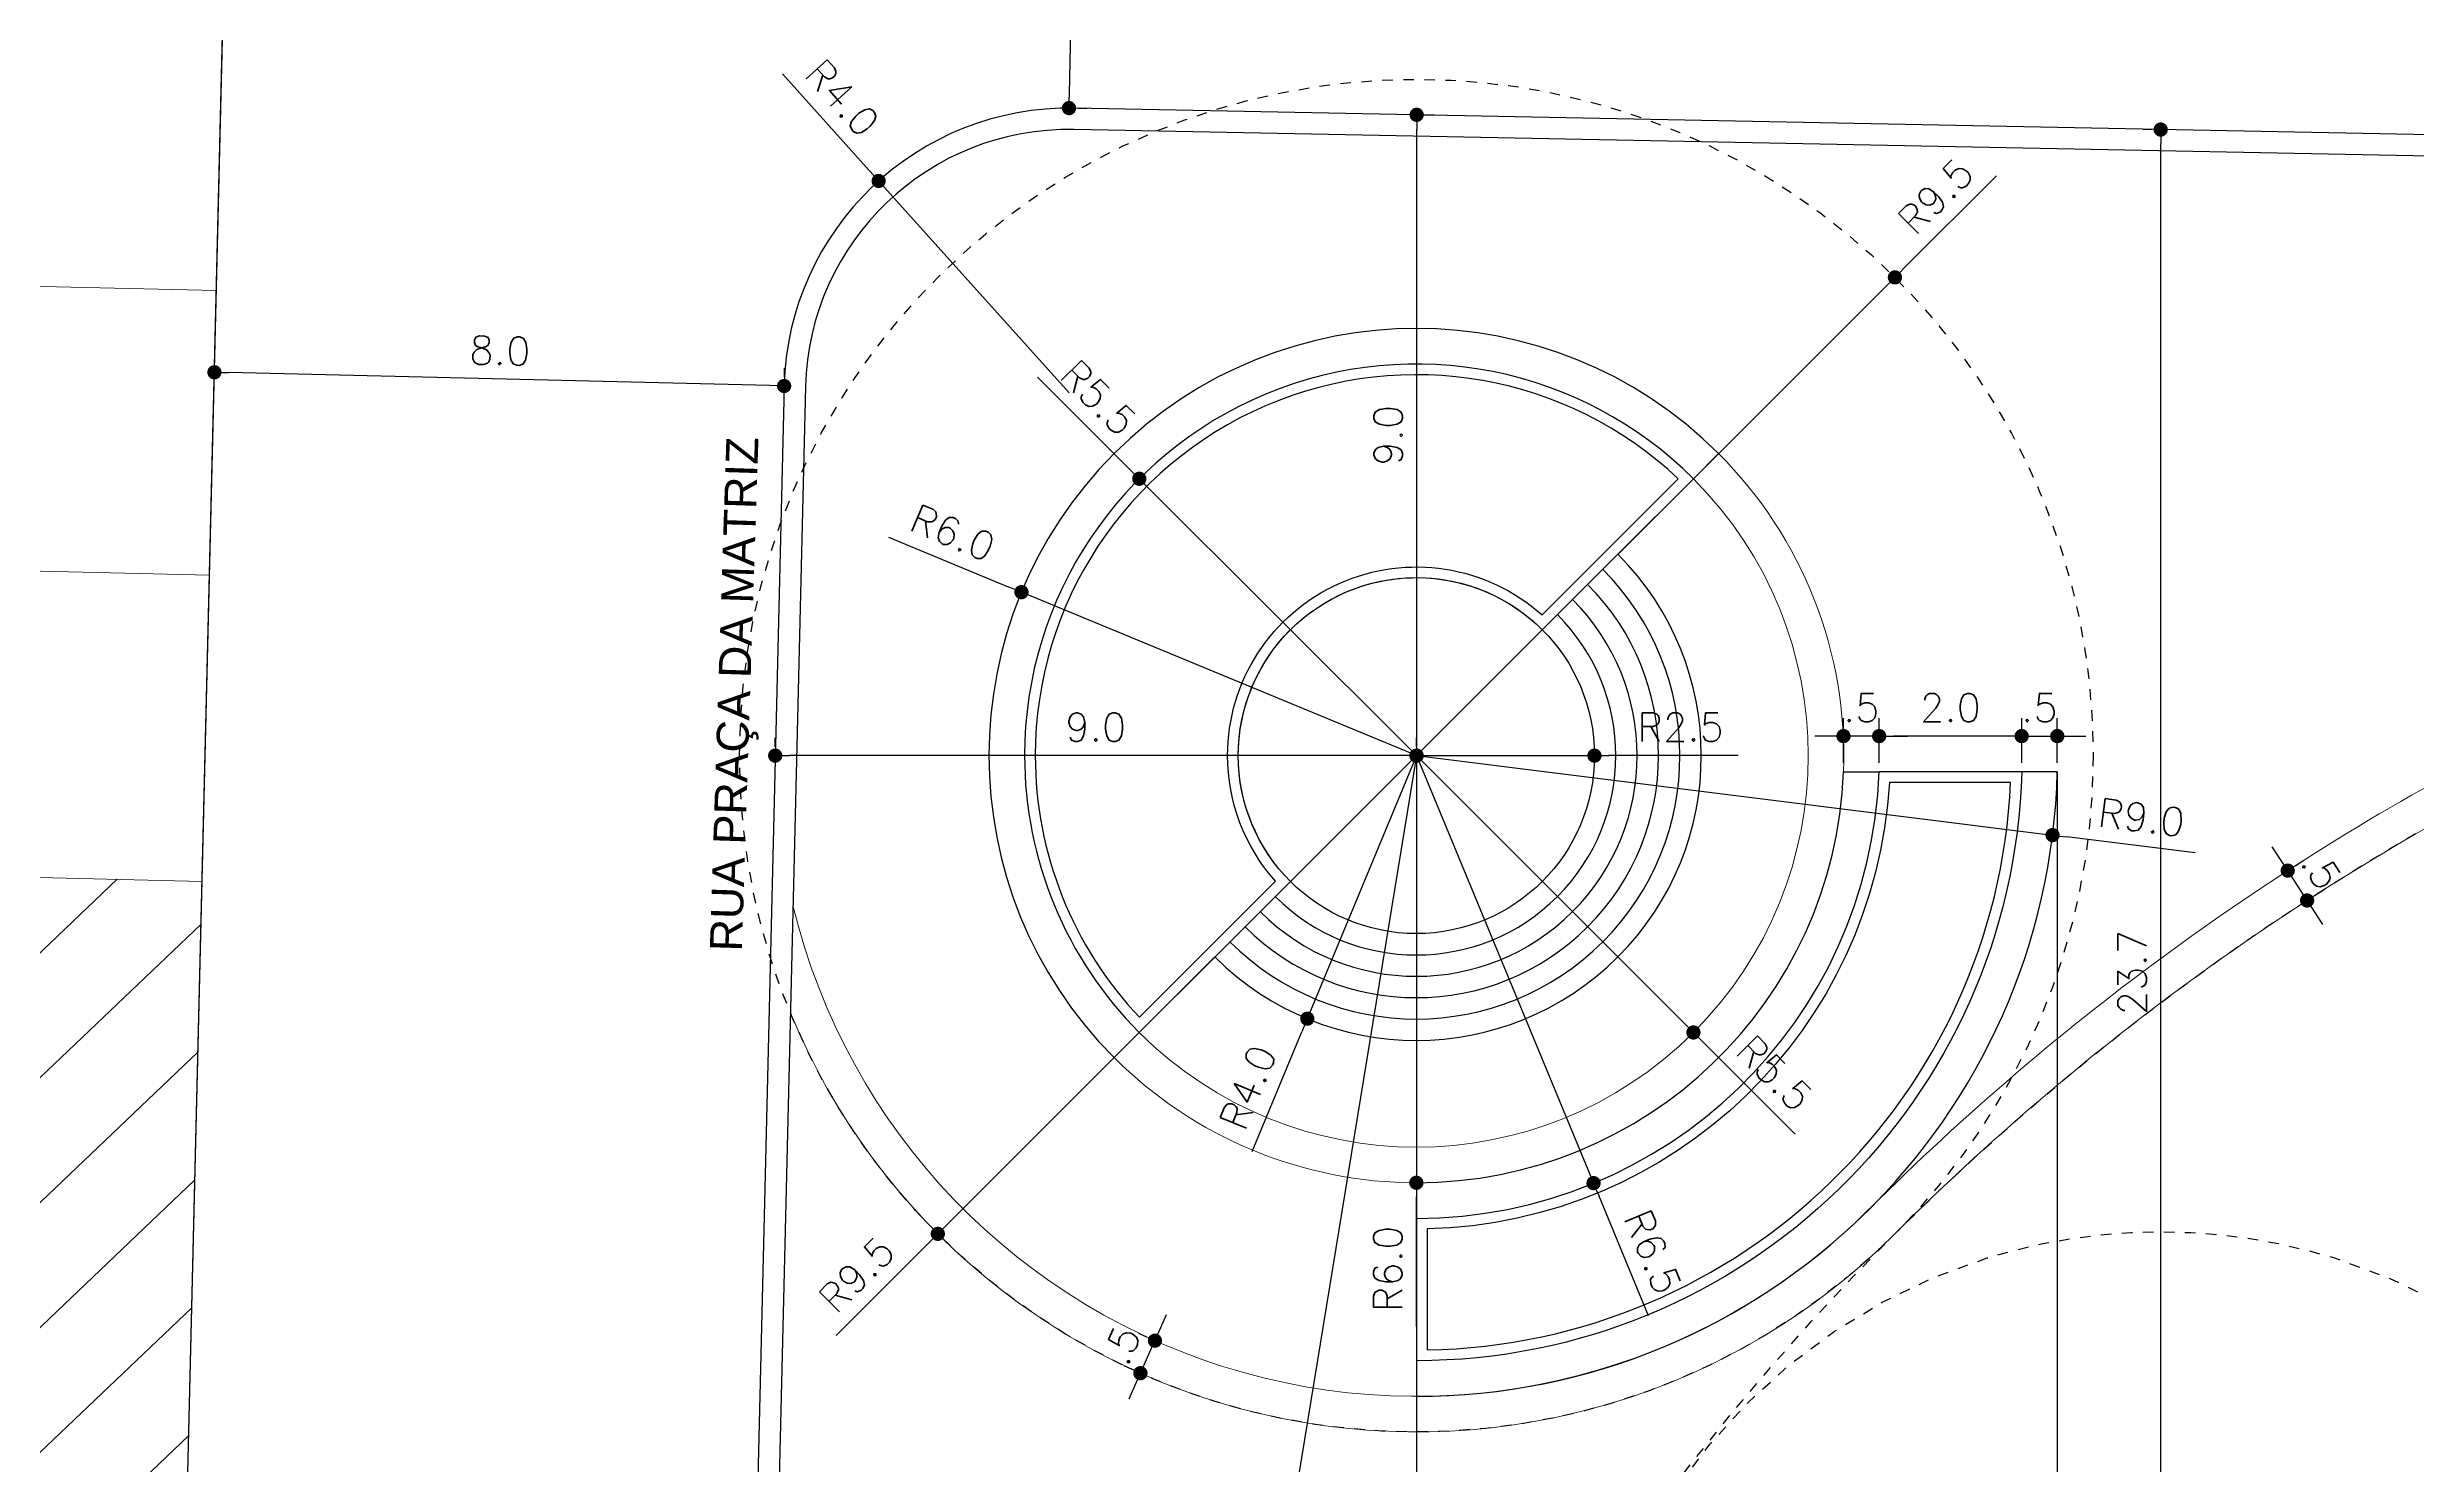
# Model space of a CAD drawing. Extents: x 387222 to 388513, y 9633222 to 9634061.
# Drawn here: x 387934.32 to 387967.58, y 9633348.48 to 9633368.38 of the extents above; entities that cross this region are included whole.
import ezdxf

# ---------------------------------------------------------------- set-up
doc = ezdxf.new("R2010")
doc.units = 0
doc.header["$LTSCALE"] = 0.04921259842519685
doc.header["$PDSIZE"] = -2.5
doc.linetypes.add('ACAD_PROJEÇÃO', pattern=[0.2, 0.1, -0.1])
doc.layers.get('Defpoints').update_dxf_attribs({"color": 8})
for name, color, linetype in [('AI-Cotas', 12, 'Continuous'), ('BANCO', 2, 'Continuous'), ('Camada 1', 7, 'Continuous'), ('MEIO-FIO', 3, 'Continuous'), ('P2', 2, 'Continuous'), ('PROJEÇÃO', 8, 'ACAD_PROJEÇÃO')]:
    doc.layers.add(name, color=color, linetype=linetype)
doc.layers.add('ARQ_PISO', color=7, linetype='Continuous', lineweight=13)
doc.layers.add('Layout', color=8, linetype='Continuous', lineweight=13)
doc.styles.add('RS200', font='romans.shx', dxfattribs={"height": 0.4})
doc.styles.add('RUA_200', font='arial.ttf', dxfattribs={"height": 0.45})
doc.dimstyles.new('Cota 200', dxfattribs={"dimscale": 0.2, "dimtxt": 0.4, "dimasz": 1, "dimexe": 1.25, "dimexo": 0.625, "dimgap": 1, "dimtad": 1, "dimzin": 4, "dimdsep": 46, "dimtxsty": 'RS200', "dimblk": 'DOT', "dimcen": 0.1, "dimclrt": 2, "dimadec": 0, "dimazin": 0, "dimtfac": 1, "dimtix": 1, "dimtmove": 0, "dimatfit": 3, "dimldrblk": 'DOT', "dimfxl": 1, "dimarcsym": 0})

# ---------------------------------------------------------------- blocks, each defined once
blk = doc.blocks.new('_Dot')
at = {"color": 0, "linetype": 'ByBlock', "lineweight": -2}
blk.add_line((-0.5, 0), (-1, 0), dxfattribs=at)
at = {"color": 0, "linetype": 'ByBlock', "const_width": 0.5}
blk.add_lwpolyline([(-0.25, 0, 1), (0.25, 0, 1)], format="xyb", close=True, dxfattribs=at)
blk = doc.blocks.new('*D34')
at = {"layer": 'AI-Cotas', "color": 0, "lineweight": -2, "transparency": 16777216}
for p, q in [((387953.5408682562, 9633358.635940664), (387953.5408682562, 9633367.237028489)), ((387953.6060692, 9633367.437028488), (387953.7908682562, 9633367.437028488)), ((387953.6613019127, 9633358.435940664), (387953.7908682562, 9633358.435940664))]:
    blk.add_line(p, q, dxfattribs=at)
at = {"layer": 'Defpoints', "color": 0, "transparency": 16777216}
for p in [(387953.4810692, 9633367.437028488), (387953.5408682562, 9633367.437028488), (387953.5363019127, 9633358.435940664)]:
    blk.add_point(p, dxfattribs=at)
at = {"layer": 'AI-Cotas', "color": 0, "lineweight": -2, "transparency": 16777216, "xscale": 0.2, "yscale": 0.2, "zscale": 0.2}
for p, rotation in [((387953.5408682562, 9633367.437028488), 90), ((387953.5408682562, 9633358.435940664), 270)]:
    blk.add_blockref('_Dot', p, dxfattribs=dict(at, rotation=rotation))
at = {"layer": 'AI-Cotas', "color": 2, "transparency": 16777216, "insert": (387953.1408682546, 9633362.936484575), "char_height": 0.4, "attachment_point": 5, "rotation": 90, "style": 'RS200'}
blk.add_mtext('9.0', dxfattribs=at)
blk = doc.blocks.new('*D35')
at = {"layer": 'AI-Cotas', "color": 0, "lineweight": -2, "transparency": 16777216}
for p, q in [((387944.5363016687, 9633358.560940664), (387944.5363016687, 9633358.685940664)), ((387953.5363019127, 9633358.560940664), (387953.5363019127, 9633358.685940664)), ((387953.3363019127, 9633358.435940664), (387944.7363016687, 9633358.435940664))]:
    blk.add_line(p, q, dxfattribs=at)
at = {"layer": 'Defpoints', "color": 0, "transparency": 16777216}
for p in [(387944.5363016687, 9633358.435940664), (387944.5363016687, 9633358.435940664), (387953.5363019127, 9633358.435940664)]:
    blk.add_point(p, dxfattribs=at)
at = {"layer": 'AI-Cotas', "color": 0, "lineweight": -2, "transparency": 16777216, "xscale": 0.2, "yscale": 0.2, "zscale": 0.2, "rotation": 180}
blk.add_blockref('_Dot', (387944.5363016687, 9633358.435940664), dxfattribs=at)
at = {"layer": 'AI-Cotas', "color": 0, "lineweight": -2, "transparency": 16777216, "xscale": 0.2, "yscale": 0.2, "zscale": 0.2}
blk.add_blockref('_Dot', (387953.5363019127, 9633358.435940664), dxfattribs=at)
at = {"layer": 'AI-Cotas', "color": 2, "transparency": 16777216, "insert": (387949.0363017907, 9633358.835940665), "char_height": 0.4, "attachment_point": 5, "style": 'RS200'}
blk.add_mtext('9.0', dxfattribs=at)
blk = doc.blocks.new('*D36')
at = {"layer": 'AI-Cotas', "color": 0, "lineweight": -2, "transparency": 16777216}
for p, q in [((387948.2195323538, 9633363.752710223), (387949.5057932604, 9633362.466449317)), ((387953.5363019118, 9633358.435940668), (387949.6472146166, 9633362.325027961))]:
    blk.add_line(p, q, dxfattribs=at)
at = {"layer": 'Defpoints', "color": 0, "transparency": 16777216}
for p in [(387949.6472146166, 9633362.325027961), (387953.5363019118, 9633358.435940668)]:
    blk.add_point(p, dxfattribs=at)
at = {"layer": 'AI-Cotas', "color": 0, "lineweight": -2, "transparency": 16777216, "xscale": 0.2, "yscale": 0.2, "zscale": 0.2, "rotation": 315.0000000137207}
blk.add_blockref('_Dot', (387949.6472146166, 9633362.325027961), dxfattribs=at)
at = {"layer": 'AI-Cotas', "color": 2, "transparency": 16777216, "insert": (387949.0747948419, 9633363.46313316), "char_height": 0.4, "attachment_point": 5, "rotation": 315.00000001372064, "style": 'RS200'}
blk.add_mtext('R5.5', dxfattribs=at)
blk = doc.blocks.new('*D37')
at = {"layer": 'AI-Cotas', "color": 0, "lineweight": -2, "transparency": 16777216}
for p, q in [((387953.536301911, 9633358.435940657), (387956.0363019128, 9633358.435940664)), ((387958.0553495319, 9633358.43594067), (387956.2363019128, 9633358.435940664))]:
    blk.add_line(p, q, dxfattribs=at)
at = {"layer": 'Defpoints', "color": 0, "transparency": 16777216}
for p in [(387953.536301911, 9633358.435940657), (387956.0363019128, 9633358.435940664)]:
    blk.add_point(p, dxfattribs=at)
at = {"layer": 'AI-Cotas', "color": 0, "lineweight": -2, "transparency": 16777216, "xscale": 0.2, "yscale": 0.2, "zscale": 0.2, "rotation": 180.0000001707547}
blk.add_blockref('_Dot', (387956.0363019128, 9633358.435940664), dxfattribs=at)
at = {"layer": 'AI-Cotas', "color": 2, "transparency": 16777216, "insert": (387957.2458257211, 9633358.835940668), "char_height": 0.4, "attachment_point": 5, "rotation": 1.7075471907254378e-07, "style": 'RS200'}
blk.add_mtext('R2.5', dxfattribs=at)
blk = doc.blocks.new('*D38')
at = {"layer": 'AI-Cotas', "color": 0, "lineweight": -2, "transparency": 16777216}
for p, q in [((387953.5363019137, 9633358.43594066), (387957.4253892088, 9633354.546853367)), ((387958.8530714717, 9633353.119171105), (387957.5668105651, 9633354.40543201))]:
    blk.add_line(p, q, dxfattribs=at)
at = {"layer": 'Defpoints', "color": 0, "transparency": 16777216}
for p in [(387953.5363019137, 9633358.43594066), (387957.4253892088, 9633354.546853367)]:
    blk.add_point(p, dxfattribs=at)
at = {"layer": 'AI-Cotas', "color": 0, "lineweight": -2, "transparency": 16777216, "xscale": 0.2, "yscale": 0.2, "zscale": 0.2, "rotation": 135.0000000137207}
blk.add_blockref('_Dot', (387957.4253892088, 9633354.546853367), dxfattribs=at)
at = {"layer": 'AI-Cotas', "color": 2, "transparency": 16777216, "insert": (387958.5634944094, 9633353.974433593), "char_height": 0.4, "attachment_point": 5, "rotation": 315.00000001372064, "style": 'RS200'}
blk.add_mtext('R5.5', dxfattribs=at)
blk = doc.blocks.new('*D39')
at = {"layer": 'AI-Cotas', "color": 0, "lineweight": -2, "transparency": 16777216}
for p, q in [((387953.5363019108, 9633358.435940657), (387953.5363019127, 9633352.435940664)), ((387953.5363019127, 9633350.416893044), (387953.5363019127, 9633352.235940665))]:
    blk.add_line(p, q, dxfattribs=at)
at = {"layer": 'Defpoints', "color": 0, "transparency": 16777216}
for p in [(387953.5363019108, 9633358.435940657), (387953.5363019127, 9633352.435940664)]:
    blk.add_point(p, dxfattribs=at)
at = {"layer": 'AI-Cotas', "color": 0, "lineweight": -2, "transparency": 16777216, "xscale": 0.2, "yscale": 0.2, "zscale": 0.2, "rotation": 90}
blk.add_blockref('_Dot', (387953.5363019127, 9633352.435940664), dxfattribs=at)
at = {"layer": 'AI-Cotas', "color": 2, "transparency": 16777216, "insert": (387953.1363019111, 9633351.226416854), "char_height": 0.4, "attachment_point": 5, "rotation": 90, "style": 'RS200'}
blk.add_mtext('R6.0', dxfattribs=at)
blk = doc.blocks.new('*D40')
at = {"layer": 'AI-Cotas', "color": 0, "lineweight": -2, "transparency": 16777216}
for p, q in [((387953.5363019099, 9633358.435940657), (387956.0237442241, 9633352.430723703)), ((387956.7964002993, 9633350.565366933), (387956.1002809107, 9633352.245947797))]:
    blk.add_line(p, q, dxfattribs=at)
at = {"layer": 'Defpoints', "color": 0, "transparency": 16777216}
for p in [(387953.5363019099, 9633358.435940657), (387956.0237442241, 9633352.430723703)]:
    blk.add_point(p, dxfattribs=at)
at = {"layer": 'AI-Cotas', "color": 0, "lineweight": -2, "transparency": 16777216, "xscale": 0.2, "yscale": 0.2, "zscale": 0.2, "rotation": 112.5000000570962}
blk.add_blockref('_Dot', (387956.0237442241, 9633352.430723703), dxfattribs=at)
at = {"layer": 'AI-Cotas', "color": 2, "transparency": 16777216, "insert": (387956.8561607613, 9633351.466342783), "char_height": 0.4, "attachment_point": 5, "rotation": 292.50000005709626, "style": 'RS200'}
blk.add_mtext('R6.5', dxfattribs=at)
blk = doc.blocks.new('*D41')
at = {"layer": 'AI-Cotas', "color": 0, "lineweight": -2, "transparency": 16777216}
for p, q in [((387953.5363019119, 9633358.435940651), (387962.466738863, 9633357.319116684)), ((387964.4701808044, 9633357.06856993), (387962.6651930175, 9633357.294298373))]:
    blk.add_line(p, q, dxfattribs=at)
at = {"layer": 'Defpoints', "color": 0, "transparency": 16777216}
for p in [(387953.5363019119, 9633358.435940651), (387962.466738863, 9633357.319116684)]:
    blk.add_point(p, dxfattribs=at)
at = {"layer": 'AI-Cotas', "color": 0, "lineweight": -2, "transparency": 16777216, "xscale": 0.2, "yscale": 0.2, "zscale": 0.2, "rotation": 172.8717029183212}
blk.add_blockref('_Dot', (387962.466738863, 9633357.319116684), dxfattribs=at)
at = {"layer": 'AI-Cotas', "color": 2, "transparency": 16777216, "insert": (387963.7165506089, 9633357.565933306), "char_height": 0.4, "attachment_point": 5, "rotation": 352.87170291832126, "style": 'RS200'}
blk.add_mtext('R9.0', dxfattribs=at)
blk = doc.blocks.new('*D42')
at = {"layer": 'AI-Cotas', "color": 0, "lineweight": -2, "transparency": 16777216}
for p, q in [((387953.5363019123, 9633358.435940659), (387952.0055681835, 9633354.740422536)), ((387951.2329121097, 9633352.875065763), (387951.9290314973, 9633354.555646628))]:
    blk.add_line(p, q, dxfattribs=at)
at = {"layer": 'Defpoints', "color": 0, "transparency": 16777216}
for p in [(387953.5363019123, 9633358.435940659), (387952.0055681835, 9633354.740422536)]:
    blk.add_point(p, dxfattribs=at)
at = {"layer": 'AI-Cotas', "color": 0, "lineweight": -2, "transparency": 16777216, "xscale": 0.2, "yscale": 0.2, "zscale": 0.2, "rotation": 67.49999998666316}
blk.add_blockref('_Dot', (387952.0055681835, 9633354.740422536), dxfattribs=at)
at = {"layer": 'AI-Cotas', "color": 2, "transparency": 16777216, "insert": (387951.1731516481, 9633353.776041616), "char_height": 0.4, "attachment_point": 5, "rotation": 67.49999998666314, "style": 'RS200'}
blk.add_mtext('R4.0', dxfattribs=at)
blk = doc.blocks.new('*D43')
at = {"layer": 'AI-Cotas', "color": 0, "lineweight": -2, "transparency": 16777216}
for p, q in [((387961.6814985983, 9633366.581137365), (387960.3952376936, 9633365.294876456)), ((387953.5363019109, 9633358.43594066), (387960.2538163373, 9633365.153455101))]:
    blk.add_line(p, q, dxfattribs=at)
at = {"layer": 'Defpoints', "color": 0, "transparency": 16777216}
for p in [(387960.2538163373, 9633365.153455101), (387953.5363019109, 9633358.43594066)]:
    blk.add_point(p, dxfattribs=at)
at = {"layer": 'AI-Cotas', "color": 0, "lineweight": -2, "transparency": 16777216, "xscale": 0.2, "yscale": 0.2, "zscale": 0.2, "rotation": 225.0000000635483}
blk.add_blockref('_Dot', (387960.2538163373, 9633365.153455101), dxfattribs=at)
at = {"layer": 'AI-Cotas', "color": 2, "transparency": 16777216, "insert": (387960.8262361111, 9633366.291560302), "char_height": 0.4, "attachment_point": 5, "rotation": 45.00000006354831, "style": 'RS200'}
blk.add_mtext('R9.5', dxfattribs=at)
blk = doc.blocks.new('*D44')
at = {"layer": 'AI-Cotas', "color": 0, "lineweight": -2, "transparency": 16777216}
for p, q in [((387946.1276679472, 9633361.504697332), (387947.8082488109, 9633360.808577945)), ((387953.5363019132, 9633358.43594066), (387947.9930247176, 9633360.732041258))]:
    blk.add_line(p, q, dxfattribs=at)
at = {"layer": 'Defpoints', "color": 0, "transparency": 16777216}
for p in [(387947.9930247176, 9633360.732041258), (387953.5363019132, 9633358.43594066)]:
    blk.add_point(p, dxfattribs=at)
at = {"layer": 'AI-Cotas', "color": 0, "lineweight": -2, "transparency": 16777216, "xscale": 0.2, "yscale": 0.2, "zscale": 0.2, "rotation": 337.4999999683471}
blk.add_blockref('_Dot', (387947.9930247176, 9633360.732041258), dxfattribs=at)
at = {"layer": 'AI-Cotas', "color": 2, "transparency": 16777216, "insert": (387947.028643799, 9633361.564457797), "char_height": 0.4, "attachment_point": 5, "rotation": 337.4999999683471, "style": 'RS200'}
blk.add_mtext('R6.0', dxfattribs=at)
blk = doc.blocks.new('*D45')
at = {"layer": 'AI-Cotas', "color": 0, "lineweight": -2, "transparency": 16777216}
for p, q in [((387953.5363019118, 9633358.435940662), (387946.81878749, 9633351.718426231)), ((387945.3911052281, 9633350.290743968), (387946.6773661338, 9633351.577004874))]:
    blk.add_line(p, q, dxfattribs=at)
at = {"layer": 'Defpoints', "color": 0, "transparency": 16777216}
for p in [(387953.5363019118, 9633358.435940662), (387946.81878749, 9633351.718426231)]:
    blk.add_point(p, dxfattribs=at)
at = {"layer": 'AI-Cotas', "color": 0, "lineweight": -2, "transparency": 16777216, "xscale": 0.2, "yscale": 0.2, "zscale": 0.2, "rotation": 45.00000003971767}
blk.add_blockref('_Dot', (387946.81878749, 9633351.718426231), dxfattribs=at)
at = {"layer": 'AI-Cotas', "color": 2, "transparency": 16777216, "insert": (387945.6806822894, 9633351.146006456), "char_height": 0.4, "attachment_point": 5, "rotation": 45.00000003971767, "style": 'RS200'}
blk.add_mtext('R9.5', dxfattribs=at)
blk = doc.blocks.new('*D46')
at = {"layer": 'AI-Cotas', "color": 0, "lineweight": -2, "transparency": 16777216}
for p, q in [((387962.0332999604, 9633358.335055348), (387962.0332999604, 9633358.959989257)), ((387962.5334667902, 9633358.335055348), (387962.5334667902, 9633358.959989257)), ((387961.8332999604, 9633358.709989257), (387961.6332999604, 9633358.709989257)), ((387962.0332999604, 9633358.709989257), (387962.5334667902, 9633358.709989257)), ((387962.7334667902, 9633358.709989257), (387962.9334667902, 9633358.709989257))]:
    blk.add_line(p, q, dxfattribs=at)
at = {"layer": 'Defpoints', "color": 0, "transparency": 16777216}
for p in [(387962.5334667902, 9633358.709989257), (387962.0332999604, 9633358.210055348), (387962.5334667902, 9633358.210055348)]:
    blk.add_point(p, dxfattribs=at)
at = {"layer": 'AI-Cotas', "color": 0, "lineweight": -2, "transparency": 16777216, "xscale": 0.2, "yscale": 0.2, "zscale": 0.2}
blk.add_blockref('_Dot', (387962.0332999604, 9633358.709989257), dxfattribs=at)
at = {"layer": 'AI-Cotas', "color": 0, "lineweight": -2, "transparency": 16777216, "xscale": 0.2, "yscale": 0.2, "zscale": 0.2, "rotation": 180}
blk.add_blockref('_Dot', (387962.5334667902, 9633358.709989257), dxfattribs=at)
at = {"layer": 'AI-Cotas', "color": 2, "transparency": 16777216, "insert": (387962.2833833753, 9633359.109989258), "char_height": 0.4, "attachment_point": 5, "style": 'RS200'}
blk.add_mtext('.5', dxfattribs=at)
blk = doc.blocks.new('*D47')
at = {"layer": 'AI-Cotas', "color": 0, "lineweight": -2, "transparency": 16777216}
for p, q in [((387960.0323757902, 9633358.335055346), (387960.0323757902, 9633358.959989257)), ((387962.0332999604, 9633358.335055348), (387962.0332999604, 9633358.959989257)), ((387961.8332999604, 9633358.709989257), (387960.2323757902, 9633358.709989257))]:
    blk.add_line(p, q, dxfattribs=at)
at = {"layer": 'Defpoints', "color": 0, "transparency": 16777216}
for p in [(387960.0323757902, 9633358.709989257), (387960.0323757902, 9633358.210055346), (387962.0332999604, 9633358.210055348)]:
    blk.add_point(p, dxfattribs=at)
at = {"layer": 'AI-Cotas', "color": 0, "lineweight": -2, "transparency": 16777216, "xscale": 0.2, "yscale": 0.2, "zscale": 0.2, "rotation": 180}
blk.add_blockref('_Dot', (387960.0323757902, 9633358.709989257), dxfattribs=at)
at = {"layer": 'AI-Cotas', "color": 0, "lineweight": -2, "transparency": 16777216, "xscale": 0.2, "yscale": 0.2, "zscale": 0.2}
blk.add_blockref('_Dot', (387962.0332999604, 9633358.709989257), dxfattribs=at)
at = {"layer": 'AI-Cotas', "color": 2, "transparency": 16777216, "insert": (387961.0328378753, 9633359.109989258), "char_height": 0.4, "attachment_point": 5, "style": 'RS200'}
blk.add_mtext('2.0', dxfattribs=at)
blk = doc.blocks.new('*D48')
at = {"layer": 'AI-Cotas', "color": 0, "lineweight": -2, "transparency": 16777216}
for p, q in [((387959.5320483902, 9633358.335055346), (387959.5320483902, 9633358.959989257)), ((387960.0323757902, 9633358.335055346), (387960.0323757902, 9633358.959989257)), ((387959.3320483902, 9633358.709989257), (387959.1320483902, 9633358.709989257)), ((387960.0323757902, 9633358.709989257), (387959.5320483902, 9633358.709989257)), ((387960.2323757902, 9633358.709989257), (387960.4323757903, 9633358.709989257))]:
    blk.add_line(p, q, dxfattribs=at)
at = {"layer": 'Defpoints', "color": 0, "transparency": 16777216}
for p in [(387959.5320483902, 9633358.709989257), (387959.5320483902, 9633358.210055346), (387960.0323757902, 9633358.210055346)]:
    blk.add_point(p, dxfattribs=at)
at = {"layer": 'AI-Cotas', "color": 0, "lineweight": -2, "transparency": 16777216, "xscale": 0.2, "yscale": 0.2, "zscale": 0.2}
blk.add_blockref('_Dot', (387959.5320483902, 9633358.709989257), dxfattribs=at)
at = {"layer": 'AI-Cotas', "color": 0, "lineweight": -2, "transparency": 16777216, "xscale": 0.2, "yscale": 0.2, "zscale": 0.2, "rotation": 180}
blk.add_blockref('_Dot', (387960.0323757902, 9633358.709989257), dxfattribs=at)
at = {"layer": 'AI-Cotas', "color": 2, "transparency": 16777216, "insert": (387959.7822120902, 9633359.109989258), "char_height": 0.4, "attachment_point": 5, "style": 'RS200'}
blk.add_mtext('.5', dxfattribs=at)
blk = doc.blocks.new('A$C27F23DB8')
at = {"layer": 'Layout'}
h = blk.add_hatch(dxfattribs=at)
h.set_pattern_fill('LINE', color=256, scale=0.4, angle=45, style=0)
h.set_pattern_definition([(45, (72.08495355065679, 44.64894174784422), (-0.8980256121069153, 0.8980256121069154), [])])
h.paths.add_polyline_path([(-8.418573997914791e-07, 43.74999992549419), (-8.418573997914791e-07, 32.74999992549419), (14.58794565137941, 32.74999992549419), (14.58794565137941, 43.74999992549419)])
for p, q in [((14.58794565137941, 62.84999992512167), (14.58794565137941, -7.450580596923828e-08)), ((-8.418573997914791e-07, 52.04999992437661), (14.58794565137941, 52.04999992437661)), ((-8.418573997914791e-07, 48.04999992437661), (14.58794565137941, 48.04999992437661)), ((-8.418573997914791e-07, 43.74999992549419), (14.58794565137941, 43.74999992549419))]:
    blk.add_line(p, q, dxfattribs=at)
blk = doc.blocks.new('*D183')
at = {"layer": 'AI-Cotas', "color": 0, "lineweight": -2, "transparency": 16777216}
for p, q in [((387953.536301913, 9633358.43594064), (387951.6006003742, 9633346.593092177)), ((387951.2134600666, 9633344.224522484), (387951.5683386819, 9633346.39571137))]:
    blk.add_line(p, q, dxfattribs=at)
at = {"layer": 'Defpoints', "color": 0, "transparency": 16777216}
for p in [(387953.536301913, 9633358.43594064), (387951.6006003742, 9633346.593092177)]:
    blk.add_point(p, dxfattribs=at)
at = {"layer": 'AI-Cotas', "color": 0, "lineweight": -2, "transparency": 16777216, "xscale": 0.2, "yscale": 0.2, "zscale": 0.2, "rotation": 80.71714784179443}
blk.add_blockref('_Dot', (387951.6006003742, 9633346.593092177), dxfattribs=at)
at = {"layer": 'AI-Cotas', "color": 2, "transparency": 16777216, "insert": (387950.9800069134, 9633345.275949907), "char_height": 0.4, "attachment_point": 5, "rotation": 80.71714784179443, "style": 'RS200'}
blk.add_mtext('R12.0', dxfattribs=at)
blk = doc.blocks.new('*D206')
at = {"layer": 'AI-Cotas', "color": 0, "lineweight": -2, "transparency": 16777216}
for p, q in [((387963.8602664229, 9633367.23014076), (387963.7352664229, 9633367.23014076)), ((387963.9852664229, 9633343.7479335), (387963.9852664229, 9633367.030140761)), ((387963.8602664229, 9633343.5479335), (387963.7352664229, 9633343.5479335))]:
    blk.add_line(p, q, dxfattribs=at)
at = {"layer": 'Defpoints', "color": 0, "transparency": 16777216}
for p in [(387963.9852664229, 9633367.23014076), (387963.9852664229, 9633367.23014076), (387963.9852664229, 9633343.5479335)]:
    blk.add_point(p, dxfattribs=at)
at = {"layer": 'AI-Cotas', "color": 0, "lineweight": -2, "transparency": 16777216, "xscale": 0.2, "yscale": 0.2, "zscale": 0.2}
for p, rotation in [((387963.9852664229, 9633367.23014076), 90), ((387963.9852664229, 9633343.5479335), 270)]:
    blk.add_blockref('_Dot', p, dxfattribs=dict(at, rotation=rotation))
at = {"layer": 'AI-Cotas', "color": 2, "transparency": 16777216, "insert": (387963.5852664213, 9633355.38903713), "char_height": 0.4, "attachment_point": 5, "rotation": 90, "style": 'RS200'}
blk.add_mtext('23.7', dxfattribs=at)
blk = doc.blocks.new('*D224')
at = {"layer": 'AI-Cotas', "color": 0, "lineweight": -2, "transparency": 16777216}
for p, q in [((387944.6395706562, 9633368.010341931), (387945.8546949793, 9633366.6566776)), ((387948.6602961645, 9633363.531201318), (387945.9882950354, 9633366.507845396))]:
    blk.add_line(p, q, dxfattribs=at)
at = {"layer": 'Defpoints', "color": 0, "transparency": 16777216}
for p in [(387945.9882950354, 9633366.507845396), (387948.6602961645, 9633363.531201318)]:
    blk.add_point(p, dxfattribs=at)
at = {"layer": 'AI-Cotas', "color": 0, "lineweight": -2, "transparency": 16777216, "xscale": 0.2, "yscale": 0.2, "zscale": 0.2, "rotation": 311.9129126017976}
blk.add_blockref('_Dot', (387945.9882950354, 9633366.507845396), dxfattribs=at)
at = {"layer": 'AI-Cotas', "color": 2, "transparency": 16777216, "insert": (387945.4779971996, 9633367.675125979), "char_height": 0.4, "attachment_point": 5, "rotation": 311.9129126017976, "style": 'RS200'}
blk.add_mtext('R4.0', dxfattribs=at)
blk = doc.blocks.new('*D226')
at = {"layer": 'AI-Cotas', "color": 0, "lineweight": -2, "transparency": 16777216}
for p, q in [((387948.6650972758, 9633367.73114368), (387948.8475599101, 9633375.329803402)), ((387948.9773249994, 9633375.526745073), (387949.1022889776, 9633375.523744378)), ((387948.7852601427, 9633367.528200623), (387948.9102241208, 9633367.525199927))]:
    blk.add_line(p, q, dxfattribs=at)
at = {"layer": 'Defpoints', "color": 0, "transparency": 16777216}
for p in [(387948.8523610213, 9633375.529745767), (387948.8523610213, 9633375.529745767), (387948.6602961646, 9633367.531201316)]:
    blk.add_point(p, dxfattribs=at)
at = {"layer": 'AI-Cotas', "color": 0, "lineweight": -2, "transparency": 16777216, "xscale": 0.2, "yscale": 0.2, "zscale": 0.2}
for p, rotation in [((387948.8523610213, 9633375.529745767), 88.62445080837902), ((387948.6602961646, 9633367.531201316), 268.6244508083791)]:
    blk.add_blockref('_Dot', p, dxfattribs=dict(at, rotation=rotation))
at = {"layer": 'AI-Cotas', "color": 2, "transparency": 16777216, "insert": (387948.3564438647, 9633371.540075764), "char_height": 0.4, "attachment_point": 5, "rotation": 88.62445080837904, "style": 'RS200'}
blk.add_mtext('8.0', dxfattribs=at)
blk = doc.blocks.new('*D227')
at = {"layer": 'AI-Cotas', "color": 0, "lineweight": -2, "transparency": 16777216}
for p, q in [((387936.6667941028, 9633363.945367113), (387936.6698066248, 9633364.070330812)), ((387944.4615160601, 9633363.632422056), (387936.8637234907, 9633363.81558339)), ((387944.6644704916, 9633363.75256571), (387944.6674830136, 9633363.877529409))]:
    blk.add_line(p, q, dxfattribs=at)
at = {"layer": 'Defpoints', "color": 0, "transparency": 16777216}
for p in [(387936.6637815809, 9633363.82040342), (387936.663781581, 9633363.820403425), (387944.6614579696, 9633363.627602017)]:
    blk.add_point(p, dxfattribs=at)
at = {"layer": 'AI-Cotas', "color": 0, "lineweight": -2, "transparency": 16777216, "xscale": 0.2, "yscale": 0.2, "zscale": 0.2}
for p, rotation in [((387936.663781581, 9633363.820403425), 178.6190279619924), ((387944.6614579697, 9633363.627602022), 358.6190279619925)]:
    blk.add_blockref('_Dot', p, dxfattribs=dict(at, rotation=rotation))
at = {"layer": 'AI-Cotas', "color": 2, "transparency": 16777216, "insert": (387940.6722598455, 9633364.123886542), "char_height": 0.4, "attachment_point": 5, "rotation": 358.61902796199246, "style": 'RS200'}
blk.add_mtext('8.0', dxfattribs=at)
blk = doc.blocks.new('*D576')
at = {"layer": 'AI-Cotas', "color": 0, "lineweight": -2, "transparency": 16777216}
for p, q in [((387965.6592591405, 9633356.988395557), (387965.5504367761, 9633357.1561981)), ((387965.872958093, 9633356.888606993), (387965.9778346829, 9633356.956620973)), ((387966.0401374148, 9633356.401086662), (387965.7680815049, 9633356.820593016)), ((387966.1450140029, 9633356.46910064), (387966.2498905929, 9633356.537114618)), ((387966.1489597801, 9633356.23328412), (387966.2577821445, 9633356.065481579))]:
    blk.add_line(p, q, dxfattribs=at)
at = {"layer": 'Defpoints', "color": 0, "transparency": 16777216}
for p in [(387965.7680815049, 9633356.820593016), (387965.7680815049, 9633356.820593016), (387966.0401374148, 9633356.401086662)]:
    blk.add_point(p, dxfattribs=at)
at = {"layer": 'AI-Cotas', "color": 0, "lineweight": -2, "transparency": 16777216, "xscale": 0.2, "yscale": 0.2, "zscale": 0.2}
for p, rotation in [((387965.7680815049, 9633356.820593016), 302.9639895248156), ((387966.0401374148, 9633356.401086662), 122.9639895248156)]:
    blk.add_blockref('_Dot', p, dxfattribs=dict(at, rotation=rotation))
at = {"layer": 'AI-Cotas', "color": 2, "transparency": 16777216, "insert": (387966.2397145443, 9633356.828484569), "char_height": 0.4, "attachment_point": 5, "rotation": 302.9639895248156, "style": 'RS200'}
blk.add_mtext('.5', dxfattribs=at)
blk = doc.blocks.new('*D580')
at = {"layer": 'AI-Cotas', "color": 0, "lineweight": -2, "transparency": 16777216}
for p, q in [((387949.7525722357, 9633350.268994167), (387949.638434554, 9633350.319960723)), ((387949.9482564041, 9633350.400647901), (387950.0298028933, 9633350.583268192)), ((387949.6628437014, 9633349.761476904), (387949.8667099159, 9633350.218027612)), ((387949.5487060212, 9633349.81244346), (387949.4345683395, 9633349.863410017)), ((387949.5812972132, 9633349.578856615), (387949.4997507241, 9633349.396236325))]:
    blk.add_line(p, q, dxfattribs=at)
at = {"layer": 'Defpoints', "color": 0, "transparency": 16777216}
for p in [(387949.8667099164, 9633350.218027612), (387949.8667099159, 9633350.218027612), (387949.6628437019, 9633349.761476904)]:
    blk.add_point(p, dxfattribs=at)
at = {"layer": 'AI-Cotas', "color": 0, "lineweight": -2, "transparency": 16777216, "xscale": 0.2, "yscale": 0.2, "zscale": 0.2}
for p, rotation in [((387949.8667099159, 9633350.218027612), 245.9375301852024), ((387949.6628437014, 9633349.761476904), 65.93753018520238)]:
    blk.add_blockref('_Dot', p, dxfattribs=dict(at, rotation=rotation))
at = {"layer": 'AI-Cotas', "color": 2, "transparency": 16777216, "insert": (387949.3995362301, 9633350.152845237), "char_height": 0.4, "attachment_point": 5, "rotation": 65.93753018520236, "style": 'RS200'}
blk.add_mtext('.5', dxfattribs=at)

msp = doc.modelspace()

# ---------------------------------------------------------------- linework, layer by layer
at = {"layer": 'ARQ_PISO'}
for points in [[(387968.8883913051, 9633358.628856985, 0.07772793100162502), (387959.9002629411, 9633352.07197961, -0.58599881383912), (387944.7856695229, 9633356.332031706, -0.58599881383912)], [(387969.060690256, 9633358.155149281, 0.077278233660658), (387960.2538163317, 9633351.718426218, -0.53540820342545), (387944.7493379978, 9633354.824948369, -0.53540820342545)]]:
    msp.add_lwpolyline(points, format="xyb", dxfattribs=at)
for radius, start, end in [(6, 357.8424442292323, 45.00000000589513), (5.5, 225.0000000064315, 45.00000000514505), (6, 225.0000000035369, 269.9999999988877)]:
    msp.add_arc((387953.5363019108, 9633358.435940638), radius, start, end, dxfattribs=at)
at = {"layer": 'BANCO'}
msp.add_lwpolyline([(387957.4253892064, 9633362.325027935), (387957.7789425975, 9633362.678581325, 0.9999999999794204), (387949.2936612242, 9633354.193299951), (387949.6447270021, 9633354.544365728)], format="xyb", dxfattribs=at)
msp.add_lwpolyline([(387953.5363019107, 9633349.935940638), (387953.5363019107, 9633349.43594064), (387953.5363019107, 9633349.435940638, 0.4068806126707158), (387962.5334667878, 9633358.210055321), (387962.0332999586, 9633358.210055321, -0.4064503358100088)], format="xyb", close=True, dxfattribs=at)
for points in [[(387959.5320483883, 9633358.21005532), (387960.0323757884, 9633358.21005532)], [(387953.5363019107, 9633352.435940638), (387953.5363019107, 9633351.935940638)]]:
    msp.add_lwpolyline(points, dxfattribs=at)
for radius, start, end in [(6, 269.9999999988877, 357.8424442292323), (6.5, 269.9999999989741, 358.0084797181881)]:
    msp.add_arc((387953.5363019108, 9633358.435940638), radius, start, end, dxfattribs=at)
at = {"layer": 'Defpoints'}
for points in [[(387962.5334667882, 9633358.210055321), (387962.5334667882, 9633269.689462408)], [(387953.5363019107, 9633349.435940638), (387953.5363019107, 9633276.746083703)]]:
    msp.add_lwpolyline(points, dxfattribs=at)
at = {"layer": 'MEIO-FIO'}
for points in [[(387935.218506247, 9633303.86832714), (387936.9517112991, 9633375.76413763), (387980.7933787457, 9633374.900644422), (387987.3548881705, 9633374.743558245), (388006.7105669947, 9633374.318104075), (388030.0798313678, 9633373.810227545), (388033.4149044964, 9633392.108108383)], [(387962.0332999586, 9633358.210055321), (387960.0323757884, 9633358.21005532)], [(387953.5363019107, 9633351.935940638), (387953.5363019107, 9633349.935940638)]]:
    msp.add_lwpolyline(points, dxfattribs=at)
for points in [[(388033.2574345423, 9633353.070389614), (388033.2574345423, 9633361.825266957, 0.4078634361055881), (388029.3443447361, 9633365.824322673), (388006.5347627029, 9633366.320036005), (387987.17125106, 9633366.745662346), (387980.6188755682, 9633366.902529852), (387948.7390637675, 9633367.5304257, 0.4129226869043201), (387944.6614579695, 9633363.627602017), (387943.8043198797, 9633328.072295051, 0.4254350763585992), (387947.8593865321, 9633323.976289576), (387962.2325569923, 9633324.178354844)], [(388032.9574345423, 9633353.370389614), (388032.9574345423, 9633361.825266957, 0.4078634362052328), (388029.3378264716, 9633365.524393495), (388006.5282444383, 9633366.020106826), (387987.1643646684, 9633366.44574125), (387980.612331699, 9633366.602600556), (387948.7331561972, 9633367.230483871, 0.412922686934726), (387944.961370834, 9633363.620371964), (387944.1042327443, 9633328.065064998, 0.4254350763057252), (387947.8551693977, 9633324.276259935), (387962.1050135504, 9633324.476591421)]]:
    msp.add_lwpolyline(points, format="xyb", dxfattribs=at)
for points in [[(387957.4253892073, 9633362.325027935, 0.6681786379138865), (387948.0363019108, 9633358.435940638, 0.1989123674049415), (387949.6472146147, 9633354.546853341), (387951.768534958, 9633356.668173686, -0.1989123674053306), (387951.0363019108, 9633358.435940638, -0.6681786379431129), (387955.3040688639, 9633360.20370759), (387957.4253892073, 9633362.325027935, 0.6681786379138865)], [(387957.2117699738, 9633362.323540736, 0.6580856631761398), (387948.1863019108, 9633358.435940638, 0.1916347627695482), (387949.6487018137, 9633354.760472575), (387951.5594072004, 9633356.671177961, -0.1842340168394942), (387950.8863019109, 9633358.435940638, -0.6478894683680756), (387955.3010645871, 9633360.412835348)], [(387961.8778371549, 9633358.060055321), (387960.1756701207, 9633358.06005532, -0.3912273460320007), (387953.6863019107, 9633351.787632583), (387953.6863019107, 9633350.087288052, 0.395880406471131)]]:
    msp.add_lwpolyline(points, format="xyb", close=True, dxfattribs=at)
at = {"layer": 'P2'}
msp.add_circle((387953.5363019108, 9633358.435940638), 2.5, dxfattribs=at)
for radius in [3.999999999999999, 3.699999999999999, 3.399999999999999, 3.1, 2.8]:
    msp.add_arc((387953.5363019108, 9633358.435940638), radius, 225.0000000060031, 45.00000000257201, dxfattribs=at)
at = {"layer": 'PROJEÇÃO', "ltscale": 30}
for centre, radius in [((387953.5363019109, 9633358.435940662), 9.5), ((387985.3561070664, 9633326.616135495), 35.5), ((387963.9852664229, 9633343.5479335), 8.2)]:
    msp.add_circle(centre, radius, dxfattribs=at)

# ---------------------------------------------------------------- block references
at = {"layer": 'Camada 1', "rotation": 358.619027963991}
msp.add_blockref('A$C27F23DB8', (387920.8533063024, 9633313.283947311), dxfattribs=at)

# ---------------------------------------------------------------- texts
at = {"color": 0, "style": 'RUA_200'}
msp.add_text('RUA PRAÇA DA MATRIZ', height=0.45, rotation=88.1440816911376, dxfattribs=at).set_placement((387944.0670879991, 9633355.679321663))

# ---------------------------------------------------------------- dimensions: what is measured, and where the dimension line sits
at = {"layer": 'AI-Cotas'}
for p1, p2, distance, picture, middle in [((387948.6602961645, 9633367.531201316), (387948.8523610212, 9633375.529745765), -1.3477064002188237e-11, '*D226', (387948.3564438647, 9633371.540075764)), ((387963.9852664229, 9633343.5479335), (387963.9852664229, 9633367.23014076), 0, '*D206', (387963.5852664213, 9633355.38903713)), ((387944.6614579696, 9633363.627602017), (387936.6637815809, 9633363.82040342), -5.587715235019304e-09, '*D227', (387940.6722598455, 9633364.123886542)), ((387966.040137415, 9633356.401086662), (387965.7680815041, 9633356.820593016), -6.837175549066128e-10, '*D576', (387966.2397145443, 9633356.828484569)), ((387949.6628437021, 9633349.761476904), (387949.8667099157, 9633350.21802761), 5.46862854294825e-10, '*D580', (387949.3995362301, 9633350.152845237))]:
    dim = msp.add_aligned_dim(p1=p1, p2=p2, distance=distance, dimstyle='Cota 200', override={"dimdec": 1}, dxfattribs=at)
    dim.commit()
    dim.dimension.update_dxf_attribs({"geometry": picture, "text_midpoint": middle})
for center, mpoint, picture, middle in [((387948.6602961645, 9633363.531201318), (387945.9882950354, 9633366.507845396), '*D224', (387945.4779971996, 9633367.675125979)), ((387953.5363019109, 9633358.43594066), (387960.2538163373, 9633365.153455101), '*D43', (387960.8262361111, 9633366.291560302)), ((387953.5363019118, 9633358.435940668), (387949.6472146166, 9633362.325027961), '*D36', (387949.0747948419, 9633363.46313316)), ((387953.5363019132, 9633358.43594066), (387947.9930247176, 9633360.732041258), '*D44', (387947.028643799, 9633361.564457797)), ((387953.536301911, 9633358.435940657), (387956.0363019128, 9633358.435940664), '*D37', (387957.2458257211, 9633358.835940668)), ((387953.5363019118, 9633358.435940662), (387946.81878749, 9633351.718426231), '*D45', (387945.6806822894, 9633351.146006456)), ((387953.536301913, 9633358.43594064), (387951.6006003742, 9633346.593092177), '*D183', (387950.9800069134, 9633345.275949907)), ((387953.5363019123, 9633358.435940659), (387952.0055681835, 9633354.740422536), '*D42', (387951.1731516481, 9633353.776041616)), ((387953.5363019108, 9633358.435940657), (387953.5363019127, 9633352.435940664), '*D39', (387953.1363019111, 9633351.226416854)), ((387953.5363019137, 9633358.43594066), (387957.4253892088, 9633354.546853367), '*D38', (387958.5634944094, 9633353.974433593)), ((387953.5363019099, 9633358.435940657), (387956.0237442241, 9633352.430723703), '*D40', (387956.8561607613, 9633351.466342783)), ((387953.5363019119, 9633358.435940651), (387962.466738863, 9633357.319116684), '*D41', (387963.7165506089, 9633357.565933306))]:
    dim = msp.add_radius_dim(center=center, mpoint=mpoint, dimstyle='Cota 200', override={"dimdec": 1}, dxfattribs=at)
    dim.commit()
    dim.dimension.update_dxf_attribs({"geometry": picture, "text_midpoint": middle})
dim = msp.add_linear_dim(base=(387953.5408682562, 9633367.437028488), p1=(387953.5363019127, 9633358.435940664), p2=(387953.4810692, 9633367.437028488), angle=90, dimstyle='Cota 200', override={"dimdec": 1}, dxfattribs=at)
dim.commit()
dim.dimension.update_dxf_attribs({"geometry": '*D34', "text_midpoint": (387953.1408682546, 9633362.936484575)})
for base, p1, p2, picture, middle in [((387959.5320483902, 9633358.709989257), (387960.0323757902, 9633358.210055346), (387959.5320483902, 9633358.210055346), '*D48', (387959.7822120902, 9633359.109989258)), ((387960.0323757902, 9633358.709989257), (387962.0332999604, 9633358.210055348), (387960.0323757902, 9633358.210055346), '*D47', (387961.0328378753, 9633359.109989258)), ((387962.5334667902, 9633358.709989257), (387962.0332999604, 9633358.210055348), (387962.5334667902, 9633358.210055348), '*D46', (387962.2833833753, 9633359.109989258)), ((387944.5363016687, 9633358.435940664), (387953.5363019127, 9633358.435940664), (387944.5363016687, 9633358.435940664), '*D35', (387949.0363017907, 9633358.835940665))]:
    dim = msp.add_linear_dim(base=base, p1=p1, p2=p2, dimstyle='Cota 200', override={"dimdec": 1}, dxfattribs=at)
    dim.commit()
    dim.dimension.update_dxf_attribs({"geometry": picture, "text_midpoint": middle})

doc.saveas('drawing.dxf')
